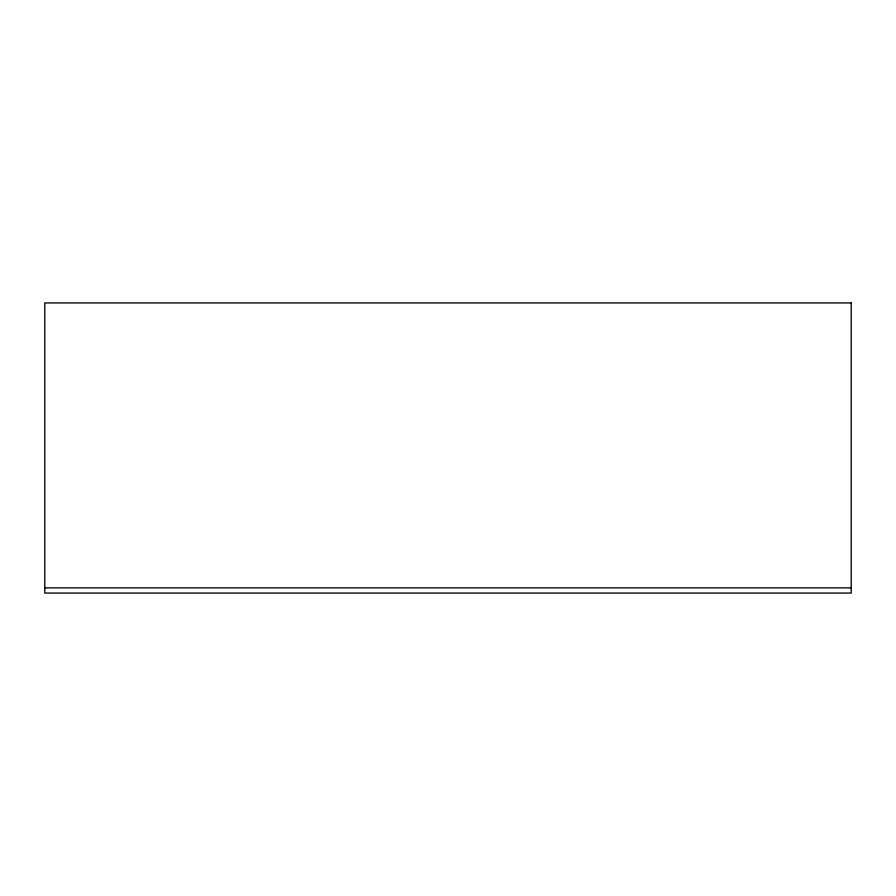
<?xml version="1.0" encoding="UTF-8"?>
<svg xmlns="http://www.w3.org/2000/svg" width="896" height="896" viewBox="0 0 896 896"><rect width="100%" height="100%" fill="white"/><g stroke="black" fill="none" stroke-linecap="round" stroke-linejoin="round"><path stroke-width="1.34" d="M44.8 587.866L851.2 587.866M851.2 302.949L44.8 302.949L44.8 593.051L851.2 593.051L851.2 302.949"/></g></svg>
